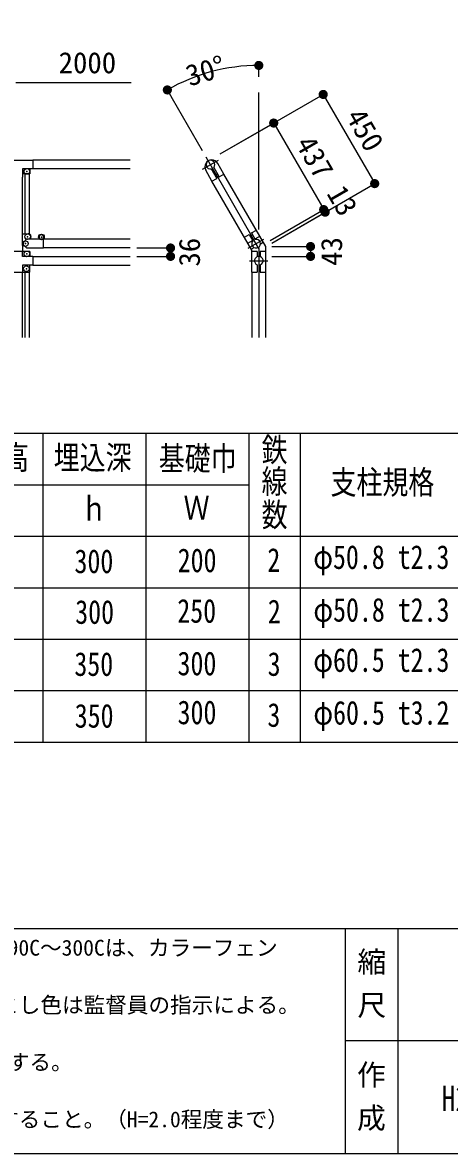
# Model space of a CAD drawing. Units: millimetres at full size, sheet at 1:50. Extents: x 193 to 13884, y 4336 to 13669.
# Drawn here: x 6495 to 8361, y 4336 to 9278 of the extents above; entities that cross this region are included whole.
import ezdxf
from ezdxf.enums import TextEntityAlignment as Align

# ---------------------------------------------------------------- set-up
doc = ezdxf.new("R2010")
doc.units = ezdxf.units.MM
doc.header["$LTSCALE"] = 50
doc.header["$PDMODE"] = 32
doc.header["$PDSIZE"] = 25
doc.linetypes.add('LONG_DASHED_DOTTED', pattern=[15.25, 12, -1.5, 0.25, -1.5])
for name, color, linetype, lineweight in [('001', 7, 'Continuous', 25), ('0_2', 7, 'Continuous', 25), ('_0-0_', 7, 'Continuous', 25), ('ハッチ', 4, 'Continuous', 25), ('寸法', 3, 'Continuous', 25), ('本体', 7, 'Continuous', 25)]:
    doc.layers.add(name, color=color, linetype=linetype, lineweight=lineweight)
doc.styles.add('@ＭＳ ゴシック', font='')
doc.styles.add('ＭＳ ゴシック', font='')
doc.styles.get('@ＭＳ ゴシック').set_extended_font_data('@MS Gothic')
doc.styles.get('ＭＳ ゴシック').set_extended_font_data('MS Gothic')

# ---------------------------------------------------------------- blocks, each defined once
blk = doc.blocks.new('filled_dot')
at = {"color": 0, "linetype": 'Continuous', "lineweight": -2, "const_width": 1.25}
blk.add_lwpolyline([(-0.625, 0, 1), (0.625, 0, 1)], format="xyb", close=True, dxfattribs=at)

msp = doc.modelspace()

# ---------------------------------------------------------------- linework, layer by layer
at = {"layer": '001'}
for p, q in [((6389.95, 8676.93), (6539.95, 8676.93)), ((6539.95, 8676.93), (6539.95, 8638.83)), ((6964.95, 8676.93), (6539.95, 8676.93)), ((7281.67, 8637.88), (7350.95, 8677.88)), ((7296.79, 8691.69), (7341.79, 8613.75)), ((7375.48, 8615.89), (7348.11, 8663.3)), ((6495.2, 8638.83), (6495.2, 8603.33)), ((6539.95, 8638.83), (6495.2, 8638.83)), ((6526.95, 8617.23), (6495.2, 8617.23)), ((6495.2, 8355.77), (6495.2, 8603.33)), ((6506.2, 8355.77), (6506.2, 8617.23)), ((6525.2, 8355.77), (6525.2, 8617.23)), ((6526.95, 8638.83), (6526.95, 8617.23)), ((6964.95, 8638.83), (6539.95, 8638.83)), ((7323.09, 8585.64), (7295.72, 8633.05)), ((7319.64, 8639.12), (7343.66, 8597.51)), ((7330.9, 8645.62), (7354.92, 8604.01)), ((7354.92, 8604.01), (7375.48, 8615.89)), ((7557.98, 8299.79), (7375.48, 8615.89)), ((7323.09, 8585.64), (7343.66, 8597.51)), ((7497.48, 8283.58), (7323.09, 8585.64)), ((6495.2, 8355.77), (6519.2, 8355.77)), ((6495.2, 8303.77), (6495.2, 8355.77)), ((7496.39, 8358.97), (7516.96, 8370.85)), ((7496.39, 8358.97), (7512.44, 8331.18)), ((6495.2, 8303.77), (6495.2, 8277.74)), ((6495.2, 8303.77), (6501.7, 8303.77)), ((6512.1, 8331.47), (6500.12, 8319.49)), ((6500.12, 8305.35), (6512.1, 8293.37)), ((6587.2, 8331.47), (6512.1, 8331.47)), ((6530.45, 8336.27), (6527.68, 8331.47)), ((6567.2, 8341.42), (6567.2, 8331.47)), ((6587.2, 8331.47), (6587.2, 8341.42)), ((6587.2, 8293.37), (6587.2, 8331.47)), ((6964.95, 8331.47), (6587.2, 8331.47)), ((7464.57, 8340.6), (7485.13, 8352.47)), ((7479.57, 8314.61), (7500.13, 8326.49)), ((7481.12, 8292.42), (7550.4, 8332.42)), ((7485.13, 8352.47), (7501.18, 8324.68)), ((7511.39, 8332.99), (7531.96, 8344.86)), ((7534.8, 8311.87), (7546.96, 8318.88)), ((6526.95, 8277.74), (6402.95, 8277.74)), ((6495.2, 8256.79), (6495.2, 8277.74)), ((6539.95, 8256.79), (6495.2, 8256.79)), ((6512.1, 8293.37), (6587.2, 8293.37)), ((6526.95, 8277.74), (6526.95, 8256.79)), ((6539.95, 8256.79), (6539.95, 8218.69)), ((6539.95, 8256.79), (6964.95, 8256.79)), ((6964.95, 8293.37), (6587.2, 8293.37)), ((7494.57, 8288.63), (7506.72, 8295.65)), ((7497.48, 8187.74), (7497.48, 8283.58)), ((7521.23, 8277.74), (7497.48, 8277.74)), ((7521.23, 8277.74), (7521.23, 8255.64)), ((7527.73, 8286.68), (7527.73, 8202.74)), ((7534.23, 8277.74), (7534.23, 8255.64)), ((7557.98, 8277.74), (7534.23, 8277.74)), ((7557.98, 8187.74), (7557.98, 8299.79)), ((6495.2, 8218.69), (6495.2, 8187.74)), ((6539.95, 8218.69), (6495.2, 8218.69)), ((6526.95, 8187.74), (6526.95, 8218.69)), ((6539.95, 8218.69), (6964.95, 8218.69)), ((7487.73, 8237.74), (7567.73, 8237.74)), ((7521.23, 8219.83), (7521.23, 8187.74)), ((7534.23, 8219.83), (7534.23, 8187.74)), ((6402.95, 8187.74), (6526.95, 8187.74)), ((6495.2, 7902.2), (6495.2, 8187.74)), ((6506.2, 7902.2), (6506.2, 8187.74)), ((6525.2, 7902.2), (6525.2, 8187.74)), ((7497.48, 8187.74), (7521.23, 8187.74)), ((7497.48, 8187.74), (7497.48, 7902.2)), ((7534.23, 8187.74), (7557.98, 8187.74)), ((7557.98, 7902.2), (7557.98, 8187.74))]:
    msp.add_line(p, q, dxfattribs=at)
for centre, radius, start, end in [((7321.91, 8648.18), 30.25, 30, 210), ((7316.31, 8657.88), 19.05, 319.95045, 280.04955), ((6519.2, 8342.77), 13, 330, 90), ((6507.2, 8312.42), 10, 135, 225), ((6577.2, 8341.42), 10, 0, 180), ((7515.76, 8312.42), 19.05, 139.95045, 100.04955), ((7527.73, 8237.74), 19.05, 289.95045, 250.04955)]:
    msp.add_arc(centre, radius, start, end, dxfattribs=at)
for p in [(6513.95, 8627.93), (6517.2, 8342.77), (6577.2, 8341.42), (6507.2, 8312.42), (6513.95, 8267.74), (6511.85, 8202.74)]:
    msp.add_point(p, dxfattribs=at)
at = {"layer": '0_2'}
msp.add_line((12764.92, 4827.53), (7905.18, 4827.53), dxfattribs=at)
at = {"layer": '_0-0_', "color": 6}
msp.add_line((193.49, 5318.98), (13884.12, 5318.98), dxfattribs=at)
at = {"layer": '_0-0_'}
for p, q in [((7905.18, 5318.98), (7905.18, 4336.09)), ((8134.99, 5318.98), (8134.99, 4336.09))]:
    msp.add_line(p, q, dxfattribs=at)
at = {"layer": '_0-0_', "color": 6}
msp.add_lwpolyline([(13884.12, 13395.16), (193.49, 13395.16), (193.49, 4336.09), (13884.12, 4336.09)], close=True, dxfattribs=at)
at = {"layer": 'ハッチ', "linetype": 'LONG_DASHED_DOTTED'}
for p, q in [((7527.73, 8373.69), (7527.73, 9041.79)), ((7281.79, 8717.68), (7150.58, 8944.93)), ((7339.29, 8618.08), (7497.79, 8343.55)), ((7527.73, 8291.68), (7497.79, 8343.55)), ((7527.73, 8291.68), (7527.73, 8191.79)), ((7527.73, 8191.79), (7527.73, 7902.2))]:
    msp.add_line(p, q, dxfattribs=at)
at = {"layer": '寸法'}
for p, q in [((7527.73, 9041.79), (7527.73, 9091.34)), ((7150.58, 8944.93), (7127.91, 8984.2)), ((7358.97, 8704.5), (7809.3, 8964.5)), ((7809.3, 8964.5), (8034.3, 8574.79)), ((7358.97, 8704.5), (7592.79, 8839.5)), ((7592.79, 8839.5), (7811.29, 8461.05)), ((7583.97, 8314.79), (8034.3, 8574.79)), ((7577.47, 8326.05), (7811.29, 8461.05)), ((7577.47, 8326.05), (7811.29, 8461.05)), ((7811.29, 8461.05), (7817.79, 8449.79)), ((7583.97, 8314.79), (7817.79, 8449.79)), ((6994.95, 8293.37), (7141.91, 8293.37)), ((6994.95, 8256.79), (7141.91, 8256.79)), ((7141.91, 8293.37), (7141.91, 8256.79)), ((7583.97, 8299.79), (7753.97, 8299.79)), ((7583.97, 8256.79), (7753.97, 8256.79)), ((7753.97, 8299.79), (7753.97, 8256.79)), ((4882.02, 7483.65), (9474.66, 7483.65)), ((6583.48, 7483.65), (6583.48, 6133.65)), ((7033.48, 7483.65), (7033.48, 6133.65)), ((7483.48, 7483.65), (7483.48, 6133.65)), ((7708.48, 7483.65), (7708.48, 6133.65)), ((6134.33, 7258.65), (7483.48, 7258.65)), ((4882.02, 7033.65), (9474.66, 7033.65)), ((4882.02, 6808.65), (9474.66, 6808.65)), ((4882.02, 6583.65), (9474.66, 6583.65)), ((4882.02, 6358.65), (9474.66, 6358.65)), ((4882.02, 6133.65), (9474.66, 6133.65))]:
    msp.add_line(p, q, dxfattribs=at)
at = {"layer": '寸法', "color": 1}
msp.add_line((6464.95, 9017.34), (6969.17, 9017.34), dxfattribs=at)
at = {"layer": '寸法'}
msp.add_arc((7527.73, 8291.68), 799.65, 90, 120, dxfattribs=at)

# ---------------------------------------------------------------- block references
at = {"layer": '寸法', "xscale": 16, "yscale": 16}
for p, rotation in [((7527.73, 9091.34), 184.3), ((7127.91, 8984.2), 25.7), ((7809.3, 8964.5), 300), ((7592.79, 8839.5), 300), ((8034.3, 8574.79), 120), ((7811.29, 8461.05), 120), ((7811.29, 8461.05), 300), ((7817.79, 8449.79), 120), ((7141.91, 8293.37), 270), ((7753.97, 8299.79), 270), ((7141.91, 8256.79), 90), ((7753.97, 8256.79), 90)]:
    msp.add_blockref('filled_dot', p, dxfattribs=dict(at, rotation=rotation))

# ---------------------------------------------------------------- texts
at = {"layer": '_0-0_', "style": '@ＭＳ ゴシック'}
for s, p in [(' 縮 尺 ', (8020.11, 5080.17)), ('作 成', (8018.33, 4586.75))]:
    msp.add_text(s, height=92.38, rotation=270, dxfattribs=at).set_placement(p, align=Align.MIDDLE_CENTER)
at = {"layer": '_0-0_', "style": 'ＭＳ ゴシック', "width": 0.8}
msp.add_text('H27.12', height=110.9, dxfattribs=at).set_placement((8508, 4576.96), align=Align.MIDDLE_CENTER)
at = {"layer": '寸法', "style": 'ＭＳ ゴシック'}
msp.add_text('2000', height=92.38, dxfattribs=at).set_placement((6652.68, 9029.34), align=Align.BOTTOM_LEFT)
for s, rotation, p in [('30°', 16.735, (7315.61, 8997.14)), ('450', 300, (7927.86, 8773.14)), ('437', 300, (7708.1, 8653.77)), ('13', 300, (7829.26, 8463.92)), ('36', 90, (7298.16, 8275.08)), ('43', 90, (7919.52, 8278.29))]:
    msp.add_text(s, height=92.38, rotation=rotation, dxfattribs=at).set_placement(p, align=Align.BOTTOM_CENTER)
at = {"layer": '寸法', "style": 'ＭＳ ゴシック', "width": 0.8}
for s, p in [('鉄', (7539.84, 7328.67)), ('地上高', (6183.3, 7294.59)), ('埋込深', (6631.32, 7294.22)), ('基礎巾', (7090.49, 7290.28)), ('線', (7539.84, 7190)), ('支柱規格', (7841.22, 7186.17)), ('ｈ', (6750.64, 7070.98)), ('Ｗ', (7199.03, 7075.18)), ('数', (7540.15, 7044.12)), ('300', (6721.97, 6841.17)), ('200', (7173.2, 6845.25)), ('2', (7565.12, 6846.65)), ('φ50.8 t2.3', (7766.09, 6859.44)), ('300', (6725.3, 6619.5)), ('250', (7171.44, 6624.31)), ('2', (7567.26, 6621.75)), ('φ50.8 t2.3', (7766.5, 6628.95)), ('350', (6721.48, 6391.87)), ('300', (7172.48, 6394.53)), ('3', (7566.35, 6392.17)), ('φ60.5 t2.3', (7766.09, 6409.44)), ('350', (6723.15, 6165.68)), ('300', (7172.68, 6180.69)), ('3', (7565.34, 6169.31)), ('φ60.5 t3.2', (7766.5, 6178.95))]:
    msp.add_text(s, height=103.9, dxfattribs=at).set_placement(p, align=Align.BOTTOM_LEFT)
at = {"layer": '本体', "style": 'ＭＳ ゴシック'}
for s, p in [('○NF-90～300は、溶融亜鉛メッキ仕上げとし、NF-90C～300Cは、カラーフェン', (4304.91, 5179.51)), ('○カラーフェンスは、アクリル樹脂静電粉体塗装とし色は監督員の指示による。', (4304.91, 4929.51)), ('○コンクリート基礎ブロックは、JIS規格同等品とする。', (4304.91, 4679.51)), ('○人が立寄れる恐れがあるところは、袋ナットとすること。（H=2.0程度まで）', (4304.91, 4429.51))]:
    msp.add_text(s, height=69.28, dxfattribs=at).set_placement(p, align=Align.BOTTOM_LEFT)

doc.saveas('drawing.dxf')
